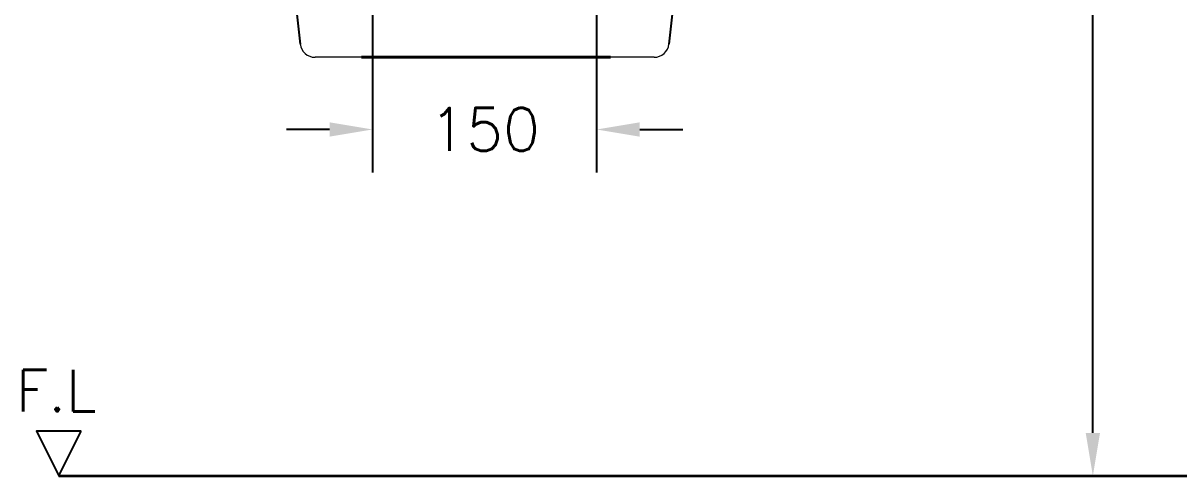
# Model space of a CAD drawing. Extents: x 60939 to 63364, y 58078 to 61508.
# Drawn here: x 61395 to 62169, y 58997 to 59301 of the extents above; entities that cross this region are included whole.
import ezdxf
from ezdxf.lldxf.tags import DXFTag

# ---------------------------------------------------------------- set-up
doc = ezdxf.new("R2010")
doc.units = 0
doc.header["$MEASUREMENT"] = 0
doc.layers.get('Defpoints').update_dxf_attribs({"linetype": 'CONTINUOUS'})
for name, color, linetype, lineweight in [('AM_3', 6, 'AM_ISO02W050', 20), ('OUT-LINE', 132, 'CONTINUOUS', 40), ('Y', 202, 'CONTINUOUS', 35)]:
    doc.layers.add(name, color=color, linetype=linetype, lineweight=lineweight)
for name, color, linetype in [('Dim', 4, 'CONTINUOUS'), ('LAYER_02', 7, 'CONTINUOUS'), ('LINE', 7, 'CONTINUOUS'), ('MAIN', 7, 'CONTINUOUS')]:
    doc.layers.add(name, color=color, linetype=linetype)
doc.styles.get("Standard").update_dxf_attribs({"font": 'txt.shx', "bigfont": 'ghs.shx'})
tags = doc.linetypes.add('AM_ISO02W050', pattern=[7.5, 6, -1.5]).pattern_tags.tags
tags[6:7] = [DXFTag(74, 4), DXFTag(75, 0), DXFTag(340, '0'), DXFTag(46, 1.0), DXFTag(50, 0.0), DXFTag(44, 0.0), DXFTag(45, 0.0)]
tags[4:5] = [DXFTag(74, 4), DXFTag(75, 0), DXFTag(340, '0'), DXFTag(46, 1.0), DXFTag(50, 0.0), DXFTag(44, 0.0), DXFTag(45, 0.0)]
doc.dimstyles.new('Standard$0', dxfattribs={"dimtxt": 0.18, "dimasz": 0.18, "dimexe": 0.18, "dimexo": 0.0625, "dimgap": 0.09, "dimtad": 0, "dimtih": 1, "dimtoh": 1, "dimdec": 4, "dimzin": 0, "dimdsep": 46, "dimtxsty": 'Standard', "dimcen": 0.09, "dimadec": 0, "dimazin": 0, "dimtfac": 1, "dimtdec": 4, "dimtofl": 0, "dimtmove": 0, "dimatfit": 3, "dimfxl": 0, "dimtolj": 1, "dimtzin": 0, "dimarcsym": 0})

# ---------------------------------------------------------------- blocks, each defined once
blk = doc.blocks.new('*D23')
at = {"layer": 'Defpoints', "color": 0}
for p in [(61628.88, 59421.57, -0.15), (61778.88, 59421.57, -0.15), (61778.88, 59229.26)]:
    blk.add_point(p, dxfattribs=at)
at = {"layer": 'Dim', "color": 0, "linetype": 'ByBlock', "lineweight": -2}
for p, q in [((61628.88, 59411.57), (61628.88, 59200.46)), ((61778.88, 59411.57), (61778.88, 59200.46)), ((61600.08, 59229.26), (61571.28, 59229.26)), ((61807.68, 59229.26), (61836.48, 59229.26))]:
    blk.add_line(p, q, dxfattribs=at)
at = {"layer": 'Dim', "color": 0}
for points in [[(61600.08, 59234.06), (61600.08, 59224.46), (61628.88, 59229.26)], [(61807.68, 59234.06), (61807.68, 59224.46), (61778.88, 59229.26)]]:
    blk.add_solid(points, dxfattribs=at)
at = {"layer": 'Dim', "color": 0, "insert": (61703.88, 59229.26), "char_height": 28.8, "attachment_point": 5}
blk.add_mtext('\\A1;150', dxfattribs=at)
blk = doc.blocks.new('*D26')
at = {"layer": 'Defpoints', "color": 0}
for p in [(62064.45, 59757.21), (62064.45, 58997.21, 0.24), (62111.04, 58997.21)]:
    blk.add_point(p, dxfattribs=at)
at = {"layer": 'Dim', "color": 0, "linetype": 'ByBlock', "lineweight": -2}
for p, q in [((62074.45, 59757.21), (62139.84, 59757.21)), ((62111.04, 59728.41), (62111.04, 59401.21)), ((62111.04, 59026.01), (62111.04, 59353.21)), ((62074.45, 58997.21), (62139.84, 58997.21))]:
    blk.add_line(p, q, dxfattribs=at)
at = {"layer": 'Dim', "color": 0}
for points in [[(62106.24, 59728.41), (62115.84, 59728.41), (62111.04, 59757.21)], [(62106.24, 59026.01), (62115.84, 59026.01), (62111.04, 58997.21)]]:
    blk.add_solid(points, dxfattribs=at)
at = {"layer": 'Dim', "color": 0, "insert": (62111.04, 59377.21), "char_height": 28.8, "attachment_point": 5}
blk.add_mtext('\\A1;760', dxfattribs=at)

msp = doc.modelspace()

# ---------------------------------------------------------------- linework, layer by layer
at = {"layer": 'AM_3', "color": 0, "linetype": 'ByBlock'}
msp.add_line((61817.34, 59277.59, 0.12), (61590.42, 59277.59, 0.12), dxfattribs=at)
for centre, start, end in [((61590.42, 59287.59, 0.12), 186.13357, 270), ((61817.34, 59287.59, 0.12), 270, 353.86643)]:
    msp.add_arc(centre, 10, start, end, dxfattribs=at)
at = {"layer": 'Dim', "color": 0}
msp.add_line((62023.33, 58997.21, 0.12), (62327.25, 58997.21, 0.12), dxfattribs=at)
at = {"layer": 'LINE', "color": 0}
for p, q in [((61547.48, 59588.29, 0.12), (61580.48, 59286.52, 0.12)), ((61860.28, 59588.29, 0.12), (61827.28, 59286.52, 0.12))]:
    msp.add_line(p, q, dxfattribs=at)
at = {"layer": 'MAIN', "color": 0}
msp.add_lwpolyline([(61433.88, 59027.21), (61403.88, 59027.21), (61418.88, 58997.21), (61433.88, 59027.21)], dxfattribs=at)
at = {"layer": 'OUT-LINE', "color": 0}
msp.add_line((61621.57, 59277.59, 0.12), (61788.2, 59277.59, 0.12), dxfattribs=at)
at = {"layer": 'Y', "color": 0}
msp.add_line((61418.88, 58997.21), (62895.94, 58997.21, 0.24), dxfattribs=at)

# ---------------------------------------------------------------- texts
at = {"layer": 'LAYER_02', "color": 0}
msp.add_text('F.L', height=27.99, dxfattribs=at).set_placement((61390.18, 59040.36))

# ---------------------------------------------------------------- dimensions: what is measured, and where the dimension line sits
at = {"layer": 'Dim', "color": 0}
dim = msp.add_linear_dim(base=(62111.04, 58997.21, -0.13), p1=(62064.45, 59757.21, -0.13), p2=(62064.45, 58997.21, 0.1), angle=90, dimstyle='Standard$0', override={"dimscale": 160, "dimgap": 0.06, "dimdec": 0, "dimarcsym": 1}, dxfattribs=at)
dim.commit()
dim.dimension.update_dxf_attribs({"geometry": '*D26', "text_midpoint": (62111.04, 59377.21, -0.13)})
dim = msp.add_linear_dim(base=(61778.88, 59229.26, -0.13), p1=(61628.88, 59421.57, -0.28), p2=(61778.88, 59421.57, -0.28), dimstyle='Standard$0', override={"dimscale": 160, "dimgap": 0.06, "dimdec": 0, "dimarcsym": 1}, dxfattribs=at)
dim.commit()
dim.dimension.update_dxf_attribs({"geometry": '*D23', "text_midpoint": (61703.88, 59229.26, -0.13)})

doc.saveas('drawing.dxf')
